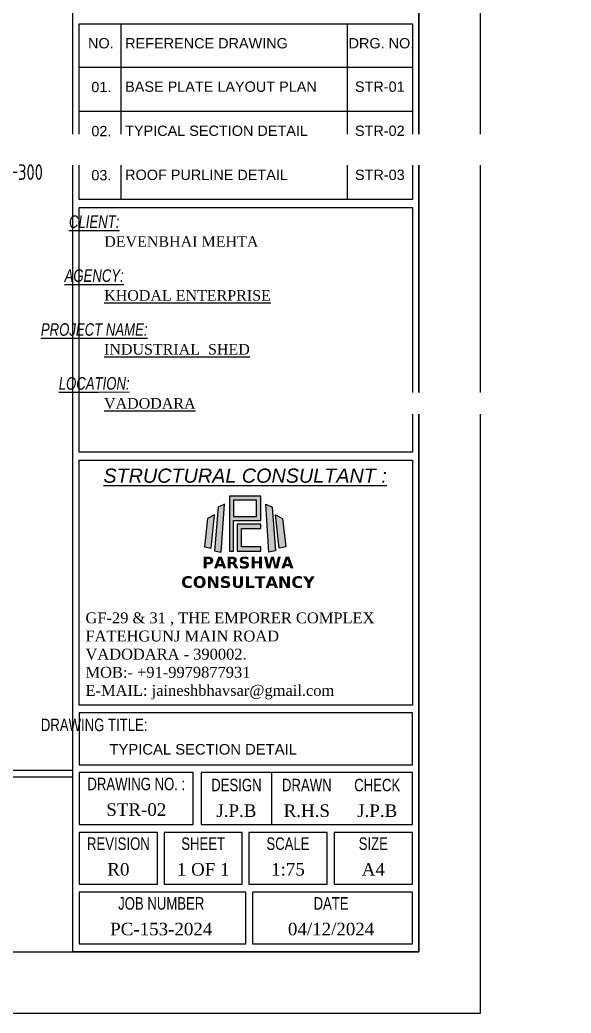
# Model space of a CAD drawing. Header units: millimetres. Extents: x 3470347 to 5996549, y -3470518 to 17149644.
# Drawn here: x 4484715 to 4493493, y 6949520 to 6965347 of the extents above; entities that cross this region are included whole.
import ezdxf

# ---------------------------------------------------------------- set-up
doc = ezdxf.new("R2010")
doc.units = ezdxf.units.MM
doc.header["$MEASUREMENT"] = 0
doc.header["$PDMODE"] = 35
doc.header["$PDSIZE"] = -5
doc.layers.get('0').update_dxf_attribs({"linetype": 'CONTINUOUS', "lineweight": 25})
doc.layers.get('DEFPOINTS').update_dxf_attribs({"linetype": 'CONTINUOUS', "lineweight": 25})
doc.layers.add('BOLT', color=1, linetype='CONTINUOUS')
doc.layers.add('STR TEX', color=4, linetype='CONTINUOUS')
doc.layers.add('SHEET', color=7, linetype='CONTINUOUS', lineweight=15)
doc.styles.add('DIM', font='geniso.shx', dxfattribs={"width": 0.85})
doc.styles.add('JAINIL', font='times.ttf')
doc.styles.get("Standard").update_dxf_attribs({"font": ''})
doc.styles.add('TEXT3', font='geniso.shx')
doc.styles.add('TEXT3 0.75NA', font='geniso.shx', dxfattribs={"width": 0.75})
doc.styles.get('Standard').set_extended_font_data('AR CENA')
doc.dimstyles.new('ST-50', dxfattribs={"dimscale": 100, "dimtxt": 2.5, "dimasz": 2, "dimexe": 0.18, "dimexo": 0.0625, "dimgap": 0.2, "dimtad": 0, "dimdec": 0, "dimlfac": 0.5, "dimzin": 0, "dimdsep": 46, "dimtxsty": 'DIM', "dimblk": 'OPEN90', "dimcen": 0.09, "dimclrd": 256, "dimclrt": 7, "dimadec": 0, "dimazin": 0, "dimtfac": 1, "dimtdec": 0, "dimtofl": 0, "dimtmove": 0, "dimatfit": 3, "dimldrblk": 'OPEN90', "dimfxl": 1, "dimtolj": 1, "dimtzin": 0, "dimlwd": -1, "dimarcsym": 0})

# ---------------------------------------------------------------- blocks, each defined once
blk = doc.blocks.new('Q')
at = {"linetype": 'Continuous', "ltscale": 0.5}
h = blk.add_hatch(color=152, dxfattribs=at)
h.dxf.hatch_style = 1
h.paths.add_polyline_path([(9.79, 19.18), (9.79, 9.76), (10.5, 9.76), (10.5, 15.05), (15.19, 15.05), (15.19, 19.18)])
h.paths.add_polyline_path([(10.5, 18.5), (10.5, 15.72), (14.45, 15.72), (14.45, 18.5)], flags=16)
h = blk.add_hatch(color=10, dxfattribs=at)
h.dxf.hatch_style = 1
h.paths.add_polyline_path([(7.87, 17.31), (7.27, 9.83), (8.41, 9.62), (8.96, 17.82)])
h.paths.add_polyline_path([(17.1, 17.31), (17.7, 9.83), (16.56, 9.62), (16.01, 17.82)])
h = blk.add_hatch(color=152, dxfattribs=at)
h.dxf.hatch_style = 1
h.paths.add_polyline_path([(6.07, 15.37), (5.53, 10.52), (6.67, 10.29), (7.27, 16.02)])
h.paths.add_polyline_path([(18.9, 15.37), (19.44, 10.52), (18.3, 10.29), (17.7, 16.02)])
h = blk.add_hatch(color=152, dxfattribs=at)
h.dxf.hatch_style = 1
h.paths.add_polyline_path([(11.15, 14.43), (11.15, 9.76), (15.19, 9.76), (15.19, 10.52), (11.87, 10.52), (11.87, 13.69), (15.19, 13.69), (15.19, 14.43)])
at = {"color": 152, "linetype": 'Continuous'}
for points in [[(9.79, 19.18), (9.79, 9.76), (10.5, 9.76), (10.5, 15.05), (15.19, 15.05), (15.19, 19.18), (9.79, 19.18)], [(10.5, 18.5), (10.5, 15.72), (14.45, 15.72), (14.45, 18.5), (10.5, 18.5)], [(6.07, 15.37), (5.53, 10.52), (6.67, 10.29), (7.27, 16.02), (6.07, 15.37)], [(18.9, 15.37), (19.44, 10.52), (18.3, 10.29), (17.7, 16.02), (18.9, 15.37)], [(11.15, 14.43), (11.15, 9.76), (15.19, 9.76), (15.19, 10.52), (11.87, 10.52), (11.87, 13.69), (15.19, 13.69), (15.19, 14.43), (11.15, 14.43)]]:
    blk.add_lwpolyline(points, dxfattribs=at)
at = {"color": 10, "linetype": 'Continuous'}
for points in [[(7.87, 17.31), (7.27, 9.83), (8.41, 9.62), (8.96, 17.82), (7.87, 17.31)], [(17.1, 17.31), (17.7, 9.83), (16.56, 9.62), (16.01, 17.82), (17.1, 17.31)]]:
    blk.add_lwpolyline(points, dxfattribs=at)
at = {"linetype": 'Continuous', "insert": (1.32, 8.82), "char_height": 2, "attachment_point": 1}
blk.add_mtext_dynamic_manual_height_columns('\\pxqc;{\\fVerdana|b1|i0|c0|p34;\\C152;PARSHWA\\PCONSULTANCY }', width=23.282, gutter_width=1, heights=[6.3], dxfattribs=at)
blk = doc.blocks.new('_Open90')
at = {"color": 0, "linetype": 'ByBlock', "lineweight": -2}
for p, q in [((0, 0), (-1, 0)), ((-0.5, 0.5), (0, 0)), ((0, 0), (-0.5, -0.5))]:
    blk.add_line(p, q, dxfattribs=at)
blk = doc.blocks.new('*D440')
at = {"layer": 'BOLT', "color": 0, "lineweight": -2}
for p, q in [((4483872, 6963717), (4483872, 6962903)), ((4484472, 6963717), (4484472, 6962903))]:
    blk.add_line(p, q, dxfattribs=at)
at = {"layer": 'BOLT'}
for p, q in [((4484272, 6962921), (4484072, 6962921)), ((4484472, 6962921), (4484672, 6962921))]:
    blk.add_line(p, q, dxfattribs=at)
at = {"layer": 'DEFPOINTS', "color": 0}
for p in [(4483872, 6963723), (4484472, 6963723), (4483872, 6962921)]:
    blk.add_point(p, dxfattribs=at)
at = {"layer": 'BOLT', "xscale": 200, "yscale": 200, "zscale": 200, "rotation": 180}
blk.add_blockref('_Open90', (4483872, 6962921), dxfattribs=at)
at = {"layer": 'BOLT', "xscale": 200, "yscale": 200, "zscale": 200}
blk.add_blockref('_Open90', (4484472, 6962921), dxfattribs=at)
at = {"layer": 'BOLT', "color": 7, "insert": (4484884, 6962921), "char_height": 250, "attachment_point": 5, "style": 'DIM'}
blk.add_mtext('\\A1;300', dxfattribs=at)

msp = doc.modelspace()

# ---------------------------------------------------------------- linework, layer by layer
at = {"lineweight": 25}
for p, q in [((4486320.76, 6965283.89, 0), (4486320.76, 6962484.57, 0)), ((4489927.15, 6965283.89, 0), (4489927.15, 6962484.57, 0)), ((4485661.42, 6964591.89, 0), (4490966.2, 6964591.89, 0)), ((4485661.42, 6963889.45, 0), (4490966.2, 6963889.45, 0)), ((4485661.42, 6963187.01, 0), (4490966.2, 6963187.01, 0)), ((4441643.61, 6953392.19, 0), (4485556.84, 6953392.19, 0)), ((4441643.61, 6953283.92, 0), (4485556.84, 6953283.92, 0)), ((4488723.86, 6953352.15, 0), (4488723.86, 6952525.95, 0))]:
    msp.add_line(p, q, dxfattribs=at)
at = {"color": 192, "lineweight": 25, "elevation": 0}
msp.add_lwpolyline([(4440664.86, 6949520.39), (4492049.54, 6949520.39), (4492049.54, 6985853.03), (4440664.86, 6985853.03)], close=True, dxfattribs=at)
at = {"lineweight": 25, "elevation": 0}
for points in [[(4485556.84, 6966929.16), (4491070.79, 6966929.16), (4491070.79, 6950497.31), (4485556.84, 6950497.31)], [(4485661.42, 6965283.89), (4490966.2, 6965283.89), (4490966.2, 6962484.57), (4485661.42, 6962484.57)], [(4490966.2, 6958456.87), (4485661.42, 6958456.87), (4485661.42, 6962359.16), (4490966.2, 6962359.16)], [(4490966.2, 6954429.17), (4485661.42, 6954429.17), (4485661.42, 6958331.46), (4490966.2, 6958331.46)], [(4485661.42, 6953477.56), (4490966.2, 6953477.56), (4490966.2, 6954303.76), (4485661.42, 6954303.76)], [(4485661.42, 6952525.95), (4487477.27, 6952525.95), (4487477.27, 6953352.15), (4485661.42, 6953352.15)], [(4487602.69, 6952525.95), (4490966.2, 6952525.95), (4490966.2, 6953352.15), (4487602.69, 6953352.15)], [(4485661.42, 6951574.34), (4486906.93, 6951574.34), (4486906.93, 6952400.53), (4485661.42, 6952400.53)], [(4487011.51, 6951574.34), (4488257.02, 6951574.34), (4488257.02, 6952400.53), (4487011.51, 6952400.53)], [(4488361.6, 6951574.34), (4489607.11, 6951574.34), (4489607.11, 6952400.53), (4488361.6, 6952400.53)], [(4489720.7, 6951574.34), (4490966.2, 6951574.34), (4490966.2, 6952400.53), (4489720.7, 6952400.53)], [(4485661.42, 6950622.73), (4488313.81, 6950622.73), (4488313.81, 6951448.92), (4485661.42, 6951448.92)], [(4488418.4, 6950622.73), (4490966.2, 6950622.73), (4490966.2, 6951448.92), (4488418.4, 6951448.92)]]:
    msp.add_lwpolyline(points, close=True, dxfattribs=at)
at = {"layer": 'SHEET', "color": 220, "lineweight": 25, "elevation": 0}
msp.add_lwpolyline([(4441643.61, 6950497.31), (4491070.79, 6950497.31), (4491070.79, 6984876.11), (4441643.61, 6984876.11)], close=True, dxfattribs=at)

# ---------------------------------------------------------------- block references
at = {"lineweight": 25, "xscale": 92.99282341368608, "yscale": 92.99282341368608, "zscale": 92.99282341368608}
msp.add_blockref('Q', (4487141.09, 6955971.72, 0), dxfattribs=at)

# ---------------------------------------------------------------- texts
at = {"lineweight": 25, "attachment_point": 2}
for s, insert, char_height, style in [('\\pxql;{\\farial|b0|i1|c0|p0;\\L\\C1;CLIENT:}', (4485898.48, 6962230.73, 0), 199.847, 'TEXT3 0.75NA'), ('\\pxql;{\\farial|b0|i1|c0|p0;\\L\\C1;AGENCY:}', (4485898.48, 6961371.81, 0), 199.847, 'TEXT3 0.75NA'), ('\\pxql;{\\farial|b0|i1|c0|p0;\\L\\C1;PROJECT NAME:}', (4485898.48, 6960512.89, 0), 199.847, 'TEXT3 0.75NA'), ('\\pxql;{\\farial|b0|i1|c0|p0;\\L\\C1;LOCATION:}', (4485898.48, 6959653.97, 0), 199.847, 'TEXT3 0.75NA'), ('\\pxqc;{\\farial|b0|i1|c0|p0;\\L\\W1;\\C1;STRUCTURAL CONSULTANT : }', (4488302.13, 6958197.16, 0), 225.3824, 'TEXT3 0.75NA'), ('\\pxql;{\\farial|b0|i0|c0|p0;\\C1;DRAWING TITLE:}', (4485898.48, 6954213.34, 0), 199.847, 'TEXT3 0.75NA'), ('\\pxqc;{\\farial|b0|i0|c0|p0;\\C1;DRAWING NO. :}', (4486569.35, 6953271.89, 0), 199.847, 'TEXT3 0.75NA'), ('\\pxqc;{\\farial|b0|i0|c0|p0;\\C1;DESIGN}', (4488163.27, 6953254.56, 0), 199.847, 'TEXT3 0.75NA'), ('\\pxqc;{\\farial|b0|i0|c0|p0;\\C1;DRAWN}', (4489284.45, 6953254.56, 0), 199.847, 'TEXT3 0.75NA'), ('\\pxqc;{\\farial|b0|i0|c0|p0;\\C1;CHECK}', (4490405.62, 6953254.56, 0), 199.847, 'TEXT3 0.75NA'), ('\\pxqc;{\\C22;STR-02}', (4486569.35, 6952863.61, 0), 199.847, 'JAINIL'), ('\\pxqc;{\\C22;J.P.B}', (4488163.27, 6952846.28, 0), 199.847, 'JAINIL'), ('\\pxqc;{\\C22;R.H.S}', (4489284.45, 6952846.28, 0), 199.847, 'JAINIL'), ('\\pxqc;{\\C22;J.P.B}', (4490405.62, 6952846.28, 0), 199.847, 'JAINIL'), ('\\pxqc;{\\farial|b0|i0|c0|p0;\\C1;REVISION}', (4486284.18, 6952320.28, 0), 199.847, 'TEXT3 0.75NA'), ('\\pxqc;{\\farial|b0|i0|c0|p0;\\C1;SHEET}', (4487634.27, 6952320.28, 0), 199.847, 'TEXT3 0.75NA'), ('\\pxqc;{\\farial|b0|i0|c0|p0;\\C1;SCALE}', (4488984.36, 6952320.28, 0), 199.847, 'TEXT3 0.75NA'), ('\\pxqc;{\\farial|b0|i0|c0|p0;\\C1;SIZE}', (4490343.45, 6952320.28, 0), 199.847, 'TEXT3 0.75NA'), ('\\pxqc;{\\C22;R0}', (4486284.18, 6951911.99, 0), 199.847, 'JAINIL'), ('\\pxqc;{\\C22;1 OF 1}', (4487634.27, 6951911.99, 0), 199.847, 'JAINIL'), ('\\pxqc;{\\C22;1:75}', (4488984.36, 6951911.99, 0), 199.847, 'JAINIL'), ('\\pxqc;{\\C22;A4}', (4490343.45, 6951911.99, 0), 199.847, 'JAINIL'), ('\\pxqc;{\\farial|b0|i0|c0|p0;\\C1;JOB NUMBER}', (4486966.43, 6951368.67, 0), 199.847, 'TEXT3 0.75NA'), ('\\pxqc;{\\farial|b0|i0|c0|p0;\\C1;DATE}', (4489671.11, 6951368.67, 0), 199.847, 'TEXT3 0.75NA'), ('\\pxqc;{\\C22;PC-1\\fTimes New Roman|b0|i0|c0|p18;5\\fTimes New Roman|b0|i0|c0|p18;3-2024}', (4486966.43, 6950960.38, 0), 199.847, 'JAINIL'), ('\\pxqc;{\\fTimes New Roman|b0|i0|c0|p18;\\C22;04/12/2024}', (4489671.11, 6950960.38, 0), 199.847, 'JAINIL')]:
    msp.add_mtext(s, dxfattribs=dict(at, insert=insert, char_height=char_height, style=style))
at = {"lineweight": 25, "attachment_point": 1, "style": 'TEXT3'}
for s, insert, char_height, width in [('{\\ftimes new roman|b0|i0|c0|p0;DEVENBHAI MEHTA}', (4486057.99, 6961899.8, 0), 168.6602, 46088.4437), ('{\\ftimes new roman|b0|i0|c0|p0;\\LKHODAL ENTERPRISE}', (4486057.99, 6961040.88, 0), 168.6602, 46088.4437), ('{\\ftimes new roman|b0|i0|c0|p0;\\LINDUSTRIAL  SHED}', (4486055.7, 6960181.85, 0), 168.6602, 46088.4437), ('{\\ftimes new roman|b0|i0|c0|p0;GF-29 & 31 , THE EMPORER COMPLEX\\PFATEHGUNJ MAIN ROAD\\PVADODARA - 390002.\\PMOB:- +91-9979877931\\PE-MAIL: jaineshbhavsar@gmail.com}', (4485759.82, 6955904.7, 0), 173.2805, 47350.9743), ('\\pxql;{\\farial|b0|i0|c0|p0;\\C22;TYPICAL SECTION DETAIL}', (4486142.07, 6953808.5, 0), 168.6602, 3178.0895)]:
    msp.add_mtext(s, dxfattribs=dict(at, insert=insert, char_height=char_height, width=width))
at = {"layer": 'STR TEX', "color": 6, "lineweight": 25, "char_height": 164.4662, "attachment_point": 4, "style": 'JAINIL'}
for s, insert in [('\\pxql;{\\farial|b0|i0|c0|p0;\\C31;NO.}', (4485800.6, 6964973.02, 0)), ('\\pxql;{\\farial|b0|i0|c0|p0;\\C31;REFERENCE DRAWING}', (4486391.77, 6964973.02, 0)), ('\\pxql;{\\farial|b0|i0|c0|p0;\\C31;DRG. NO.}', (4489949.16, 6964973.02, 0)), ('\\pxql;{\\farial|b0|i0|c0|p0;\\C22;01.}', (4485853.53, 6964275.81, 0)), ('\\pxql;{\\farial|b0|i0|c0|p0;\\C22;BASE PLATE LAYOUT PLAN}', (4486391.77, 6964281.02, 0)), ('\\pxql;{\\farial|b0|i0|c0|p0;\\C22;STR-01}', (4490051.22, 6964281.02, 0)), ('\\pxql;{\\farial|b0|i0|c0|p0;\\C22;02.}', (4485853.53, 6963573.37, 0)), ('\\pxql;{\\farial|b0|i0|c0|p0;\\C22;TYPICAL SECTION DETAIL}', (4486391.77, 6963578.59, 0)), ('\\pxql;{\\farial|b0|i0|c0|p0;\\C22;STR-02}', (4490051.22, 6963578.59, 0)), ('\\pxql;{\\farial|b0|i0|c0|p0;\\C22;03.}', (4485853.53, 6962870.93, 0)), ('\\pxql;{\\farial|b0|i0|c0|p0;\\C22;ROOF PURLINE DETAIL}', (4486391.77, 6962876.15, 0)), ('\\pxql;{\\farial|b0|i0|c0|p0;\\C22;STR-03}', (4490051.22, 6962876.15, 0))]:
    msp.add_mtext(s, dxfattribs=dict(at, insert=insert))

# ---------------------------------------------------------------- dimensions: what is measured, and where the dimension line sits
at = {"layer": 'BOLT', "color": 1}
dim = msp.add_linear_dim(base=(4483872.3, 6962920.99), p1=(4484472.3, 6963723.42), p2=(4483872.3, 6963723.42), angle=180, dimstyle='ST-50', override={"dimblk": 'Open90'}, dxfattribs=at)
dim.commit()
dim.dimension.update_dxf_attribs({"geometry": '*D440', "text_midpoint": (4484883.63, 6962920.99), "dimtype": 160})

# ---------------------------------------------------------------- next in the draw order: texts
at = {"lineweight": 25, "attachment_point": 1, "style": 'TEXT3', "bg_fill": 2}
for insert, char_height, width in [((4426756.94, 6963400.3, 0), 242.8708, 66367.3589), ((4486055.45, 6959320.51, 0), 168.6602, 46088.4437)]:
    msp.add_mtext('{\\ftimes new roman|b0|i0|c0|p0;\\LVADODARA}', dxfattribs=dict(at, insert=insert, char_height=char_height, width=width))

doc.saveas('drawing.dxf')
